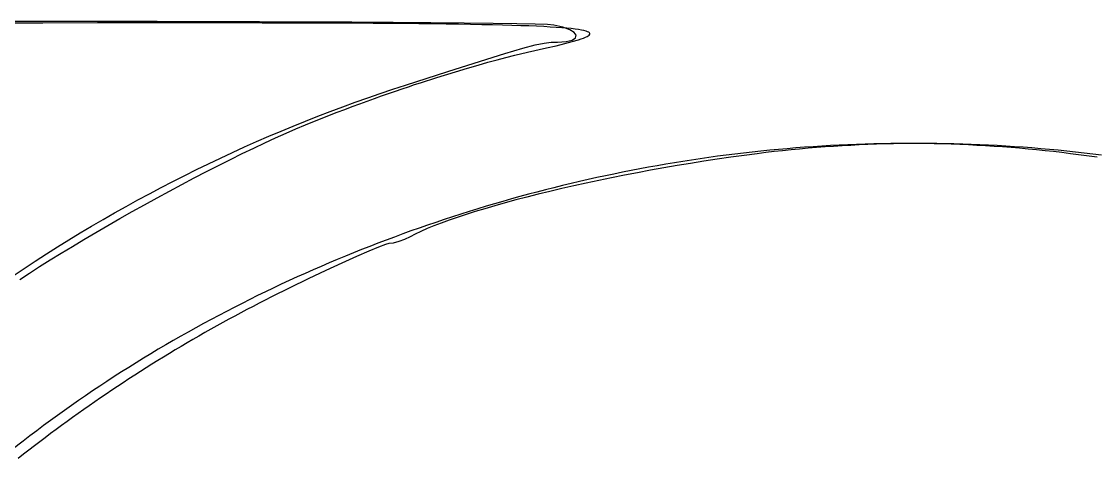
# Model space of a CAD drawing. Header units: inches. Extents: x -4 to 338, y -3 to 155.
# Drawn here: x 10.906 to 13.618, y 13.423 to 14.526 of the extents above; entities that cross this region are included whole.
import ezdxf

# ---------------------------------------------------------------- set-up
doc = ezdxf.new("R2010")
doc.units = ezdxf.units.IN
doc.layers.add('Bottom Overlay', color=54, linetype='Continuous')
doc.layers.add('Top Overlay', color=2, linetype='Continuous')

# ---------------------------------------------------------------- blocks, each defined once
blk = doc.blocks.new('IMPORTED_IMAGE_B_1')
at = {"layer": 'Bottom Overlay'}
for p, q in [((7.7978, -6.0565), (7.6514, -6.0567)), ((7.9354, -6.0564), (7.7978, -6.0565)), ((7.7978, -6.0565), (7.7978, -6.0565)), ((8.0644, -6.0563), (7.9354, -6.0564)), ((7.9354, -6.0564), (7.9354, -6.0564)), ((8.1852, -6.0563), (8.0644, -6.0563)), ((8.0644, -6.0563), (8.0644, -6.0563)), ((8.2425, -6.0563), (8.1852, -6.0563)), ((8.1852, -6.0563), (8.1852, -6.0563)), ((8.2978, -6.0564), (8.2425, -6.0563)), ((8.2425, -6.0563), (8.2425, -6.0563)), ((8.3511, -6.0565), (8.2978, -6.0564)), ((8.2978, -6.0564), (8.2978, -6.0564)), ((8.4025, -6.0566), (8.3511, -6.0565)), ((8.3511, -6.0565), (8.3511, -6.0565)), ((8.4519, -6.0567), (8.4025, -6.0566)), ((8.4025, -6.0566), (8.4025, -6.0566)), ((8.4995, -6.0569), (8.4519, -6.0567)), ((8.4519, -6.0567), (8.4519, -6.0567)), ((8.5452, -6.057), (8.4995, -6.0569)), ((8.4995, -6.0569), (8.4995, -6.0569)), ((8.589, -6.0573), (8.5452, -6.057)), ((8.5452, -6.057), (8.5452, -6.057)), ((8.6311, -6.0575), (8.589, -6.0573)), ((8.589, -6.0573), (8.589, -6.0573)), ((8.6713, -6.0578), (8.6311, -6.0575)), ((8.6311, -6.0575), (8.6311, -6.0575)), ((8.7098, -6.0581), (8.6713, -6.0578)), ((8.6713, -6.0578), (8.6713, -6.0578)), ((8.7465, -6.0584), (8.7098, -6.0581)), ((8.7098, -6.0581), (8.7098, -6.0581)), ((8.7815, -6.0588), (8.7465, -6.0584)), ((8.7465, -6.0584), (8.7465, -6.0584)), ((8.8149, -6.0592), (8.7815, -6.0588)), ((8.7815, -6.0588), (8.7815, -6.0588)), ((8.8465, -6.0597), (8.8149, -6.0592)), ((8.8149, -6.0592), (8.8149, -6.0592)), ((8.8766, -6.0602), (8.8465, -6.0597)), ((8.8465, -6.0597), (8.8465, -6.0597)), ((8.905, -6.0607), (8.8766, -6.0602)), ((8.8766, -6.0602), (8.8766, -6.0602)), ((8.9319, -6.0613), (8.905, -6.0607)), ((8.905, -6.0607), (8.905, -6.0607)), ((8.9572, -6.0619), (8.9319, -6.0613)), ((8.9319, -6.0613), (8.9319, -6.0613)), ((8.9809, -6.0626), (8.9572, -6.0619)), ((8.9572, -6.0619), (8.9572, -6.0619)), ((9.0032, -6.0633), (8.9809, -6.0626)), ((8.9809, -6.0626), (8.9809, -6.0626)), ((9.024, -6.064), (9.0032, -6.0633)), ((9.0032, -6.0633), (9.0032, -6.0633)), ((9.0433, -6.0648), (9.024, -6.064)), ((9.024, -6.064), (9.024, -6.064)), ((9.0613, -6.0657), (9.0433, -6.0648)), ((9.0433, -6.0648), (9.0433, -6.0648)), ((9.0778, -6.0666), (9.0613, -6.0657)), ((9.0613, -6.0657), (9.0613, -6.0657)), ((9.093, -6.0675), (9.0778, -6.0666)), ((9.0778, -6.0666), (9.0778, -6.0666)), ((9.1068, -6.0685), (9.093, -6.0675)), ((9.093, -6.0675), (9.093, -6.0675)), ((9.1193, -6.0696), (9.1068, -6.0685)), ((9.1068, -6.0685), (9.1068, -6.0685)), ((9.1305, -6.0707), (9.1193, -6.0696)), ((9.1193, -6.0696), (9.1193, -6.0696)), ((9.1404, -6.0719), (9.1305, -6.0707)), ((9.1305, -6.0707), (9.1305, -6.0707)), ((9.1491, -6.0731), (9.1404, -6.0719)), ((9.1404, -6.0719), (9.1404, -6.0719)), ((9.1566, -6.0743), (9.1491, -6.0731)), ((9.1491, -6.0731), (9.1491, -6.0731)), ((9.1629, -6.0757), (9.1566, -6.0743)), ((9.1566, -6.0743), (9.1566, -6.0743)), ((9.1681, -6.0771), (9.1629, -6.0757)), ((9.1629, -6.0757), (9.1629, -6.0757)), ((9.1333, -6.1035), (9.1491, -6.0989)), ((9.1491, -6.0989), (9.1558, -6.0967)), ((9.1491, -6.0989), (9.1491, -6.0989)), ((9.1558, -6.0967), (9.1617, -6.0946)), ((9.1558, -6.0967), (9.1558, -6.0967)), ((9.1617, -6.0946), (9.1667, -6.0925)), ((9.1617, -6.0946), (9.1617, -6.0946)), ((9.1667, -6.0925), (9.1708, -6.0905)), ((9.1667, -6.0925), (9.1667, -6.0925)), ((9.1721, -6.0785), (9.1681, -6.0771)), ((9.1681, -6.0771), (9.1681, -6.0771)), ((9.1708, -6.0905), (9.1739, -6.0886)), ((9.1708, -6.0905), (9.1708, -6.0905)), ((9.175, -6.08), (9.1721, -6.0785)), ((9.1721, -6.0785), (9.1721, -6.0785)), ((9.1739, -6.0886), (9.1761, -6.0868)), ((9.1739, -6.0886), (9.1739, -6.0886)), ((9.1769, -6.0816), (9.175, -6.08)), ((9.175, -6.08), (9.175, -6.08)), ((9.1761, -6.0868), (9.1774, -6.085)), ((9.1761, -6.0868), (9.1761, -6.0868)), ((9.1776, -6.0833), (9.1769, -6.0816)), ((9.1769, -6.0816), (9.1769, -6.0816)), ((9.1774, -6.085), (9.1776, -6.0833)), ((9.1774, -6.085), (9.1774, -6.085)), ((9.1776, -6.0833), (9.1776, -6.0833)), ((8.9886, -6.1376), (9.0201, -6.1302)), ((9.0201, -6.1302), (9.0685, -6.1193)), ((9.0201, -6.1302), (9.0201, -6.1302)), ((9.0685, -6.1193), (9.0928, -6.1137)), ((9.0685, -6.1193), (9.0685, -6.1193)), ((9.0928, -6.1137), (9.1145, -6.1085)), ((9.0928, -6.1137), (9.0928, -6.1137)), ((9.1145, -6.1085), (9.1333, -6.1035)), ((9.1145, -6.1085), (9.1145, -6.1085)), ((9.1333, -6.1035), (9.1333, -6.1035)), ((8.8959, -6.1625), (8.9206, -6.1554)), ((8.9206, -6.1554), (8.9437, -6.1491)), ((8.9206, -6.1554), (8.9206, -6.1554)), ((8.9437, -6.1491), (8.9661, -6.1432)), ((8.9437, -6.1491), (8.9437, -6.1491)), ((8.9661, -6.1432), (8.9886, -6.1376)), ((8.9661, -6.1432), (8.9661, -6.1432)), ((8.9886, -6.1376), (8.9886, -6.1376)), ((8.7916, -6.1943), (8.8385, -6.1798)), ((8.8385, -6.1798), (8.8688, -6.1705)), ((8.8385, -6.1798), (8.8385, -6.1798)), ((8.8688, -6.1705), (8.8959, -6.1625)), ((8.8688, -6.1705), (8.8688, -6.1705)), ((8.8959, -6.1625), (8.8959, -6.1625)), ((8.7357, -6.2121), (8.7506, -6.2073)), ((8.7506, -6.2073), (8.7916, -6.1943)), ((8.7506, -6.2073), (8.7506, -6.2073)), ((8.7916, -6.1943), (8.7916, -6.1943)), ((8.6523, -6.2407), (8.67, -6.2345)), ((8.67, -6.2345), (8.6872, -6.2285)), ((8.67, -6.2345), (8.67, -6.2345)), ((8.6872, -6.2285), (8.7039, -6.2227)), ((8.6872, -6.2285), (8.6872, -6.2285)), ((8.7039, -6.2227), (8.7201, -6.2173)), ((8.7039, -6.2227), (8.7039, -6.2227)), ((8.7201, -6.2173), (8.7357, -6.2121)), ((8.7201, -6.2173), (8.7201, -6.2173)), ((8.7357, -6.2121), (8.7357, -6.2121)), ((8.5784, -6.2676), (8.5973, -6.2606)), ((8.5973, -6.2606), (8.6159, -6.2538)), ((8.5973, -6.2606), (8.5973, -6.2606)), ((8.6159, -6.2538), (8.6343, -6.2472)), ((8.6159, -6.2538), (8.6159, -6.2538)), ((8.6343, -6.2472), (8.6523, -6.2407)), ((8.6343, -6.2472), (8.6343, -6.2472)), ((8.6523, -6.2407), (8.6523, -6.2407)), ((8.5022, -6.2966), (8.5212, -6.2892)), ((8.5212, -6.2892), (8.5404, -6.2819)), ((8.5212, -6.2892), (8.5212, -6.2892)), ((8.5404, -6.2819), (8.5594, -6.2747)), ((8.5404, -6.2819), (8.5404, -6.2819)), ((8.5594, -6.2747), (8.5784, -6.2676)), ((8.5594, -6.2747), (8.5594, -6.2747)), ((8.5784, -6.2676), (8.5784, -6.2676)), ((8.4363, -6.3233), (8.4604, -6.3132)), ((8.4604, -6.3132), (8.4832, -6.304)), ((8.4604, -6.3132), (8.4604, -6.3132)), ((8.4832, -6.304), (8.5022, -6.2966)), ((8.4832, -6.304), (8.4832, -6.304)), ((8.5022, -6.2966), (8.5022, -6.2966)), ((8.3576, -6.3587), (8.3848, -6.3461)), ((8.3848, -6.3461), (8.4111, -6.3343)), ((8.3848, -6.3461), (8.3848, -6.3461)), ((8.4111, -6.3343), (8.4363, -6.3233)), ((8.4111, -6.3343), (8.4111, -6.3343)), ((8.4363, -6.3233), (8.4363, -6.3233)), ((8.3007, -6.3861), (8.3295, -6.3721)), ((8.3295, -6.3721), (8.3576, -6.3587)), ((8.3295, -6.3721), (8.3295, -6.3721)), ((8.3576, -6.3587), (8.3576, -6.3587)), ((9.7284, -6.3727), (9.707, -6.3746)), ((9.7499, -6.3709), (9.7284, -6.3727)), ((9.7284, -6.3727), (9.7284, -6.3727)), ((9.7713, -6.3693), (9.7499, -6.3709)), ((9.7499, -6.3709), (9.7499, -6.3709)), ((9.7929, -6.3678), (9.7713, -6.3693)), ((9.7713, -6.3693), (9.7713, -6.3693)), ((9.8144, -6.3665), (9.7929, -6.3678)), ((9.7929, -6.3678), (9.7929, -6.3678)), ((9.836, -6.3653), (9.8144, -6.3665)), ((9.8144, -6.3665), (9.8144, -6.3665)), ((9.8576, -6.3642), (9.836, -6.3653)), ((9.836, -6.3653), (9.836, -6.3653)), ((9.8792, -6.3633), (9.8576, -6.3642)), ((9.8576, -6.3642), (9.8576, -6.3642)), ((9.9009, -6.3625), (9.8792, -6.3633)), ((9.8792, -6.3633), (9.8792, -6.3633)), ((9.9225, -6.3618), (9.9009, -6.3625)), ((9.9009, -6.3625), (9.9009, -6.3625)), ((9.9442, -6.3613), (9.9225, -6.3618)), ((9.9225, -6.3618), (9.9225, -6.3618)), ((9.966, -6.361), (9.9442, -6.3613)), ((9.9442, -6.3613), (9.9442, -6.3613)), ((9.9877, -6.3607), (9.966, -6.361)), ((9.966, -6.361), (9.966, -6.361)), ((10.0094, -6.3606), (9.9877, -6.3607)), ((9.9877, -6.3607), (9.9877, -6.3607)), ((10.0312, -6.3607), (10.0094, -6.3606)), ((10.0094, -6.3606), (10.0094, -6.3606)), ((10.053, -6.3609), (10.0312, -6.3607)), ((10.0312, -6.3607), (10.0312, -6.3607)), ((10.0748, -6.3612), (10.053, -6.3609)), ((10.053, -6.3609), (10.053, -6.3609)), ((10.0966, -6.3616), (10.0748, -6.3612)), ((10.0748, -6.3612), (10.0748, -6.3612)), ((10.1185, -6.3622), (10.0966, -6.3616)), ((10.0966, -6.3616), (10.0966, -6.3616)), ((10.1403, -6.363), (10.1185, -6.3622)), ((10.1185, -6.3622), (10.1185, -6.3622)), ((10.1622, -6.3638), (10.1403, -6.363)), ((10.1403, -6.363), (10.1403, -6.363)), ((10.184, -6.3648), (10.1622, -6.3638)), ((10.1622, -6.3638), (10.1622, -6.3638)), ((10.2059, -6.366), (10.184, -6.3648)), ((10.184, -6.3648), (10.184, -6.3648)), ((10.2278, -6.3672), (10.2059, -6.366)), ((10.2059, -6.366), (10.2059, -6.366)), ((10.2496, -6.3687), (10.2278, -6.3672)), ((10.2278, -6.3672), (10.2278, -6.3672)), ((10.2715, -6.3702), (10.2496, -6.3687)), ((10.2496, -6.3687), (10.2496, -6.3687)), ((10.2934, -6.3719), (10.2715, -6.3702)), ((10.2715, -6.3702), (10.2715, -6.3702)), ((10.3153, -6.3737), (10.2934, -6.3719)), ((10.2934, -6.3719), (10.2934, -6.3719)), ((10.3372, -6.3756), (10.3153, -6.3737)), ((10.3153, -6.3737), (10.3153, -6.3737)), ((8.2411, -6.4158), (8.2712, -6.4006)), ((8.2712, -6.4006), (8.3007, -6.3861)), ((8.2712, -6.4006), (8.2712, -6.4006)), ((8.3007, -6.3861), (8.3007, -6.3861)), ((9.4994, -6.4003), (9.4656, -6.4055)), ((9.5331, -6.3954), (9.4994, -6.4003)), ((9.4994, -6.4003), (9.4994, -6.4003)), ((9.5668, -6.3907), (9.5331, -6.3954)), ((9.5331, -6.3954), (9.5331, -6.3954)), ((9.6003, -6.3863), (9.5668, -6.3907)), ((9.5668, -6.3907), (9.5668, -6.3907)), ((9.6216, -6.3837), (9.6003, -6.3863)), ((9.6003, -6.3863), (9.6003, -6.3863)), ((9.6429, -6.3812), (9.6216, -6.3837)), ((9.6216, -6.3837), (9.6216, -6.3837)), ((9.6642, -6.3789), (9.6429, -6.3812)), ((9.6429, -6.3812), (9.6429, -6.3812)), ((9.6856, -6.3767), (9.6642, -6.3789)), ((9.6642, -6.3789), (9.6642, -6.3789)), ((9.707, -6.3746), (9.6856, -6.3767)), ((9.6856, -6.3767), (9.6856, -6.3767)), ((9.707, -6.3746), (9.707, -6.3746)), ((10.3591, -6.3777), (10.3372, -6.3756)), ((10.3372, -6.3756), (10.3372, -6.3756)), ((10.381, -6.3799), (10.3591, -6.3777)), ((10.3591, -6.3777), (10.3591, -6.3777)), ((10.4029, -6.3823), (10.381, -6.3799)), ((10.381, -6.3799), (10.381, -6.3799)), ((10.4248, -6.3847), (10.4029, -6.3823)), ((10.4029, -6.3823), (10.4029, -6.3823)), ((10.4467, -6.3874), (10.4248, -6.3847)), ((10.4248, -6.3847), (10.4248, -6.3847)), ((10.4685, -6.3901), (10.4467, -6.3874)), ((10.4467, -6.3874), (10.4467, -6.3874)), ((8.2105, -6.4314), (8.2411, -6.4158)), ((8.2411, -6.4158), (8.2411, -6.4158)), ((9.3311, -6.4283), (9.298, -6.4345)), ((9.3645, -6.4223), (9.3311, -6.4283)), ((9.3311, -6.4283), (9.3311, -6.4283)), ((9.3981, -6.4165), (9.3645, -6.4223)), ((9.3645, -6.4223), (9.3645, -6.4223)), ((9.4318, -6.4109), (9.3981, -6.4165)), ((9.3981, -6.4165), (9.3981, -6.4165)), ((9.4656, -6.4055), (9.4318, -6.4109)), ((9.4318, -6.4109), (9.4318, -6.4109)), ((9.4656, -6.4055), (9.4656, -6.4055)), ((8.1485, -6.4639), (8.1796, -6.4475)), ((8.1796, -6.4475), (8.2105, -6.4314)), ((8.1796, -6.4475), (8.1796, -6.4475)), ((8.2105, -6.4314), (8.2105, -6.4314)), ((9.2004, -6.4539), (9.1687, -6.4607)), ((9.2326, -6.4473), (9.2004, -6.4539)), ((9.2004, -6.4539), (9.2004, -6.4539)), ((9.2651, -6.4408), (9.2326, -6.4473)), ((9.2326, -6.4473), (9.2326, -6.4473)), ((9.298, -6.4345), (9.2651, -6.4408)), ((9.2651, -6.4408), (9.2651, -6.4408)), ((9.298, -6.4345), (9.298, -6.4345)), ((8.0857, -6.4978), (8.1171, -6.4807)), ((8.1171, -6.4807), (8.1485, -6.4639)), ((8.1171, -6.4807), (8.1171, -6.4807)), ((8.1485, -6.4639), (8.1485, -6.4639)), ((9.0769, -6.4816), (9.0476, -6.4887)), ((9.1069, -6.4745), (9.0769, -6.4816)), ((9.0769, -6.4816), (9.0769, -6.4816)), ((9.1376, -6.4676), (9.1069, -6.4745)), ((9.1069, -6.4745), (9.1069, -6.4745)), ((9.1687, -6.4607), (9.1376, -6.4676)), ((9.1376, -6.4676), (9.1376, -6.4676)), ((9.1687, -6.4607), (9.1687, -6.4607)), ((8.0544, -6.5151), (8.0857, -6.4978)), ((8.0857, -6.4978), (8.0857, -6.4978)), ((8.9911, -6.5032), (8.9641, -6.5105)), ((9.019, -6.4959), (8.9911, -6.5032)), ((8.9911, -6.5032), (8.9911, -6.5032)), ((9.0476, -6.4887), (9.019, -6.4959)), ((9.019, -6.4959), (9.019, -6.4959)), ((9.0476, -6.4887), (9.0476, -6.4887)), ((7.9921, -6.5501), (8.0231, -6.5325)), ((8.0231, -6.5325), (8.0544, -6.5151)), ((8.0231, -6.5325), (8.0231, -6.5325)), ((8.0544, -6.5151), (8.0544, -6.5151)), ((8.8885, -6.5324), (8.8654, -6.5397)), ((8.9128, -6.5251), (8.8885, -6.5324)), ((8.8885, -6.5324), (8.8885, -6.5324)), ((8.938, -6.5178), (8.9128, -6.5251)), ((8.9128, -6.5251), (8.9128, -6.5251)), ((8.9641, -6.5105), (8.938, -6.5178)), ((8.938, -6.5178), (8.938, -6.5178)), ((8.9641, -6.5105), (8.9641, -6.5105)), ((7.9614, -6.5677), (7.9921, -6.5501)), ((7.9921, -6.5501), (7.9921, -6.5501)), ((8.8027, -6.5614), (8.7842, -6.5685)), ((8.8224, -6.5542), (8.8027, -6.5614)), ((8.8027, -6.5614), (8.8027, -6.5614)), ((8.8433, -6.547), (8.8224, -6.5542)), ((8.8224, -6.5542), (8.8224, -6.5542)), ((8.8654, -6.5397), (8.8433, -6.547)), ((8.8433, -6.547), (8.8433, -6.547)), ((8.8654, -6.5397), (8.8654, -6.5397)), ((7.9013, -6.6028), (7.9311, -6.5853)), ((7.9311, -6.5853), (7.9614, -6.5677)), ((7.9311, -6.5853), (7.9311, -6.5853)), ((7.9614, -6.5677), (7.9614, -6.5677)), ((8.737, -6.5893), (8.7241, -6.596)), ((8.7513, -6.5825), (8.737, -6.5893)), ((8.737, -6.5893), (8.737, -6.5893)), ((8.7671, -6.5755), (8.7513, -6.5825)), ((8.7513, -6.5825), (8.7513, -6.5825)), ((8.7842, -6.5685), (8.7671, -6.5755)), ((8.7671, -6.5755), (8.7671, -6.5755)), ((8.7842, -6.5685), (8.7842, -6.5685)), ((7.8722, -6.6202), (7.9013, -6.6028)), ((7.9013, -6.6028), (7.9013, -6.6028)), ((8.6619, -6.6156), (8.6445, -6.6221)), ((8.6709, -6.6133), (8.6619, -6.6156)), ((8.6619, -6.6156), (8.6619, -6.6156)), ((8.6818, -6.612), (8.6709, -6.6133)), ((8.6709, -6.6133), (8.6709, -6.6133)), ((8.6955, -6.6082), (8.6818, -6.612)), ((8.6818, -6.612), (8.6818, -6.612)), ((8.7102, -6.6027), (8.6955, -6.6082)), ((8.6955, -6.6082), (8.6955, -6.6082)), ((8.7241, -6.596), (8.7102, -6.6027)), ((8.7102, -6.6027), (8.7102, -6.6027)), ((8.7241, -6.596), (8.7241, -6.596)), ((7.8162, -6.6545), (7.8438, -6.6375)), ((7.8438, -6.6375), (7.8722, -6.6202)), ((7.8438, -6.6375), (7.8438, -6.6375)), ((7.8722, -6.6202), (7.8722, -6.6202)), ((8.6197, -6.6324), (8.5886, -6.646)), ((8.6445, -6.6221), (8.6197, -6.6324)), ((8.6197, -6.6324), (8.6197, -6.6324)), ((8.6445, -6.6221), (8.6445, -6.6221)), ((7.7638, -6.6877), (7.7895, -6.6713)), ((7.7895, -6.6713), (7.8162, -6.6545)), ((7.7895, -6.6713), (7.7895, -6.6713)), ((7.8162, -6.6545), (7.8162, -6.6545)), ((8.5521, -6.6625), (8.5113, -6.6814)), ((8.5886, -6.646), (8.5521, -6.6625)), ((8.5521, -6.6625), (8.5521, -6.6625)), ((8.5886, -6.646), (8.5886, -6.646)), ((7.7392, -6.7037), (7.7638, -6.6877)), ((7.7638, -6.6877), (7.7638, -6.6877)), ((8.5113, -6.6814), (8.4672, -6.7023)), ((8.5113, -6.6814), (8.5113, -6.6814)), ((8.4209, -6.7247), (8.4053, -6.7323)), ((8.4672, -6.7023), (8.4209, -6.7247)), ((8.4209, -6.7247), (8.4209, -6.7247)), ((8.4672, -6.7023), (8.4672, -6.7023)), ((8.3743, -6.7478), (8.3588, -6.7557)), ((8.3898, -6.74), (8.3743, -6.7478)), ((8.3743, -6.7478), (8.3743, -6.7478)), ((8.4053, -6.7323), (8.3898, -6.74)), ((8.3898, -6.74), (8.3898, -6.74)), ((8.4053, -6.7323), (8.4053, -6.7323)), ((8.3126, -6.7796), (8.2973, -6.7878)), ((8.328, -6.7716), (8.3126, -6.7796)), ((8.3126, -6.7796), (8.3126, -6.7796)), ((8.3434, -6.7636), (8.328, -6.7716)), ((8.328, -6.7716), (8.328, -6.7716)), ((8.3588, -6.7557), (8.3434, -6.7636)), ((8.3434, -6.7636), (8.3434, -6.7636)), ((8.3588, -6.7557), (8.3588, -6.7557)), ((8.2668, -6.8042), (8.2517, -6.8126)), ((8.2821, -6.796), (8.2668, -6.8042)), ((8.2668, -6.8042), (8.2668, -6.8042)), ((8.2973, -6.7878), (8.2821, -6.796)), ((8.2821, -6.796), (8.2821, -6.796)), ((8.2973, -6.7878), (8.2973, -6.7878)), ((8.2214, -6.8294), (8.2064, -6.838)), ((8.2365, -6.821), (8.2214, -6.8294)), ((8.2214, -6.8294), (8.2214, -6.8294)), ((8.2517, -6.8126), (8.2365, -6.821)), ((8.2365, -6.821), (8.2365, -6.821)), ((8.2517, -6.8126), (8.2517, -6.8126)), ((8.1764, -6.8552), (8.1615, -6.864)), ((8.1914, -6.8466), (8.1764, -6.8552)), ((8.1764, -6.8552), (8.1764, -6.8552)), ((8.2064, -6.838), (8.1914, -6.8466)), ((8.1914, -6.8466), (8.1914, -6.8466)), ((8.2064, -6.838), (8.2064, -6.838)), ((8.1318, -6.8816), (8.117, -6.8905)), ((8.1466, -6.8727), (8.1318, -6.8816)), ((8.1318, -6.8816), (8.1318, -6.8816)), ((8.1615, -6.864), (8.1466, -6.8727)), ((8.1466, -6.8727), (8.1466, -6.8727)), ((8.1615, -6.864), (8.1615, -6.864)), ((8.0876, -6.9086), (8.0729, -6.9177)), ((8.1023, -6.8995), (8.0876, -6.9086)), ((8.0876, -6.9086), (8.0876, -6.9086)), ((8.117, -6.8905), (8.1023, -6.8995)), ((8.1023, -6.8995), (8.1023, -6.8995)), ((8.117, -6.8905), (8.117, -6.8905)), ((8.0438, -6.9362), (8.0293, -6.9455)), ((8.0583, -6.9269), (8.0438, -6.9362)), ((8.0438, -6.9362), (8.0438, -6.9362)), ((8.0729, -6.9177), (8.0583, -6.9269)), ((8.0583, -6.9269), (8.0583, -6.9269)), ((8.0729, -6.9177), (8.0729, -6.9177)), ((8.0004, -6.9643), (7.986, -6.9738)), ((8.0148, -6.9549), (8.0004, -6.9643)), ((8.0004, -6.9643), (8.0004, -6.9643)), ((8.0293, -6.9455), (8.0148, -6.9549)), ((8.0148, -6.9549), (8.0148, -6.9549)), ((8.0293, -6.9455), (8.0293, -6.9455)), ((7.9574, -6.993), (7.9432, -7.0027)), ((7.9717, -6.9834), (7.9574, -6.993)), ((7.9574, -6.993), (7.9574, -6.993)), ((7.986, -6.9738), (7.9717, -6.9834)), ((7.9717, -6.9834), (7.9717, -6.9834)), ((7.986, -6.9738), (7.986, -6.9738)), ((7.9148, -7.0223), (7.9008, -7.0322)), ((7.929, -7.0125), (7.9148, -7.0223)), ((7.9148, -7.0223), (7.9148, -7.0223)), ((7.9432, -7.0027), (7.929, -7.0125)), ((7.929, -7.0125), (7.929, -7.0125)), ((7.9432, -7.0027), (7.9432, -7.0027)), ((7.8727, -7.0522), (7.8588, -7.0622)), ((7.8867, -7.0422), (7.8727, -7.0522)), ((7.8727, -7.0522), (7.8727, -7.0522)), ((7.9008, -7.0322), (7.8867, -7.0422)), ((7.8867, -7.0422), (7.8867, -7.0422)), ((7.9008, -7.0322), (7.9008, -7.0322)), ((7.8449, -7.0724), (7.831, -7.0826)), ((7.8588, -7.0622), (7.8449, -7.0724)), ((7.8449, -7.0724), (7.8449, -7.0724)), ((7.8588, -7.0622), (7.8588, -7.0622)), ((7.8035, -7.1032), (7.7898, -7.1135)), ((7.8172, -7.0928), (7.8035, -7.1032)), ((7.8035, -7.1032), (7.8035, -7.1032)), ((7.831, -7.0826), (7.8172, -7.0928)), ((7.8172, -7.0928), (7.8172, -7.0928)), ((7.831, -7.0826), (7.831, -7.0826)), ((7.7761, -7.124), (7.7625, -7.1345)), ((7.7898, -7.1135), (7.7761, -7.124)), ((7.7761, -7.124), (7.7761, -7.124)), ((7.7898, -7.1135), (7.7898, -7.1135)), ((7.749, -7.145), (7.7355, -7.1557)), ((7.7625, -7.1345), (7.749, -7.145)), ((7.749, -7.145), (7.749, -7.145)), ((7.7625, -7.1345), (7.7625, -7.1345))]:
    blk.add_line(p, q, dxfattribs=at)
blk = doc.blocks.new('IMPORTED_IMAGE_B_2')
at = {"layer": 'Top Overlay'}
for p, q in [((7.8108, -6.0528), (7.6697, -6.0527)), ((7.9498, -6.0529), (7.8108, -6.0528)), ((7.8108, -6.0528), (7.8108, -6.0528)), ((8.0857, -6.0531), (7.9498, -6.0529)), ((7.9498, -6.0529), (7.9498, -6.0529)), ((8.2175, -6.0534), (8.0857, -6.0531)), ((8.0857, -6.0531), (8.0857, -6.0531)), ((8.344, -6.0538), (8.2175, -6.0534)), ((8.2175, -6.0534), (8.2175, -6.0534)), ((8.4642, -6.0542), (8.344, -6.0538)), ((8.344, -6.0538), (8.344, -6.0538)), ((8.5771, -6.0548), (8.4642, -6.0542)), ((8.4642, -6.0542), (8.4642, -6.0542)), ((8.6815, -6.0554), (8.5771, -6.0548)), ((8.5771, -6.0548), (8.5771, -6.0548)), ((8.7764, -6.0561), (8.6815, -6.0554)), ((8.6815, -6.0554), (8.6815, -6.0554)), ((8.8607, -6.0568), (8.7764, -6.0561)), ((8.7764, -6.0561), (8.7764, -6.0561)), ((8.9334, -6.0576), (8.8607, -6.0568)), ((8.8607, -6.0568), (8.8607, -6.0568)), ((8.9934, -6.0586), (8.9334, -6.0576)), ((8.9334, -6.0576), (8.9334, -6.0576)), ((9.0396, -6.0596), (8.9934, -6.0586)), ((8.9934, -6.0586), (8.9934, -6.0586)), ((9.071, -6.0606), (9.0396, -6.0596)), ((9.0396, -6.0596), (9.0396, -6.0596)), ((9.0865, -6.0618), (9.071, -6.0606)), ((9.071, -6.0606), (9.071, -6.0606)), ((9.1099, -6.067), (9.0865, -6.0618)), ((9.0865, -6.0618), (9.0865, -6.0618)), ((9.1272, -6.0734), (9.1099, -6.067)), ((9.1099, -6.067), (9.1099, -6.067)), ((9.1383, -6.0805), (9.1272, -6.0734)), ((9.1272, -6.0734), (9.1272, -6.0734)), ((9.1181, -6.1033), (9.1331, -6.0996)), ((9.1331, -6.0996), (9.1414, -6.0942)), ((9.1331, -6.0996), (9.1331, -6.0996)), ((9.1431, -6.0876), (9.1383, -6.0805)), ((9.1383, -6.0805), (9.1383, -6.0805)), ((9.1414, -6.0942), (9.1431, -6.0876)), ((9.1414, -6.0942), (9.1414, -6.0942)), ((9.1431, -6.0876), (9.1431, -6.0876)), ((8.9635, -6.1336), (9.0083, -6.1203)), ((9.0083, -6.1203), (9.0402, -6.1118)), ((9.0083, -6.1203), (9.0083, -6.1203)), ((9.0402, -6.1118), (9.0629, -6.1071)), ((9.0402, -6.1118), (9.0402, -6.1118)), ((9.0629, -6.1071), (9.0803, -6.1051)), ((9.0629, -6.1071), (9.0629, -6.1071)), ((9.0803, -6.1051), (9.0962, -6.1047)), ((9.0803, -6.1051), (9.0803, -6.1051)), ((9.0962, -6.1047), (9.1181, -6.1033)), ((9.0962, -6.1047), (9.0962, -6.1047)), ((9.1181, -6.1033), (9.1181, -6.1033)), ((8.8195, -6.179), (8.9018, -6.1528)), ((8.9018, -6.1528), (8.9635, -6.1336)), ((8.9018, -6.1528), (8.9018, -6.1528)), ((8.9635, -6.1336), (8.9635, -6.1336)), ((8.7128, -6.2133), (8.8195, -6.179)), ((8.8195, -6.179), (8.8195, -6.179)), ((8.6173, -6.2454), (8.649, -6.2344)), ((8.649, -6.2344), (8.6808, -6.2237)), ((8.649, -6.2344), (8.649, -6.2344)), ((8.6808, -6.2237), (8.7128, -6.2133)), ((8.6808, -6.2237), (8.6808, -6.2237)), ((8.7128, -6.2133), (8.7128, -6.2133)), ((8.5542, -6.2681), (8.5857, -6.2566)), ((8.5857, -6.2566), (8.6173, -6.2454)), ((8.5857, -6.2566), (8.5857, -6.2566)), ((8.6173, -6.2454), (8.6173, -6.2454)), ((8.4604, -6.3041), (8.4916, -6.2918)), ((8.4916, -6.2918), (8.5228, -6.2798)), ((8.4916, -6.2918), (8.4916, -6.2918)), ((8.5228, -6.2798), (8.5542, -6.2681)), ((8.5228, -6.2798), (8.5228, -6.2798)), ((8.5542, -6.2681), (8.5542, -6.2681)), ((8.3985, -6.3295), (8.4294, -6.3167)), ((8.4294, -6.3167), (8.4604, -6.3041)), ((8.4294, -6.3167), (8.4294, -6.3167)), ((8.4604, -6.3041), (8.4604, -6.3041)), ((8.337, -6.3559), (8.3677, -6.3425)), ((8.3677, -6.3425), (8.3985, -6.3295)), ((8.3677, -6.3425), (8.3677, -6.3425)), ((8.3985, -6.3295), (8.3985, -6.3295)), ((8.276, -6.3833), (8.3064, -6.3694)), ((8.3064, -6.3694), (8.337, -6.3559)), ((8.3064, -6.3694), (8.3064, -6.3694)), ((8.337, -6.3559), (8.337, -6.3559)), ((9.6753, -6.3737), (9.6534, -6.3756)), ((9.6972, -6.3719), (9.6753, -6.3737)), ((9.6753, -6.3737), (9.6753, -6.3737)), ((9.7191, -6.3702), (9.6972, -6.3719)), ((9.6972, -6.3719), (9.6972, -6.3719)), ((9.741, -6.3687), (9.7191, -6.3702)), ((9.7191, -6.3702), (9.7191, -6.3702)), ((9.7629, -6.3672), (9.741, -6.3687)), ((9.741, -6.3687), (9.741, -6.3687)), ((9.7847, -6.366), (9.7629, -6.3672)), ((9.7629, -6.3672), (9.7629, -6.3672)), ((9.8066, -6.3648), (9.7847, -6.366)), ((9.7847, -6.366), (9.7847, -6.366)), ((9.8285, -6.3638), (9.8066, -6.3648)), ((9.8066, -6.3648), (9.8066, -6.3648)), ((9.8503, -6.363), (9.8285, -6.3638)), ((9.8285, -6.3638), (9.8285, -6.3638)), ((9.8722, -6.3622), (9.8503, -6.363)), ((9.8503, -6.363), (9.8503, -6.363)), ((9.894, -6.3616), (9.8722, -6.3622)), ((9.8722, -6.3622), (9.8722, -6.3622)), ((9.9158, -6.3612), (9.894, -6.3616)), ((9.894, -6.3616), (9.894, -6.3616)), ((9.9376, -6.3609), (9.9158, -6.3612)), ((9.9158, -6.3612), (9.9158, -6.3612)), ((9.9594, -6.3607), (9.9376, -6.3609)), ((9.9376, -6.3609), (9.9376, -6.3609)), ((9.9812, -6.3606), (9.9594, -6.3607)), ((9.9594, -6.3607), (9.9594, -6.3607)), ((10.0029, -6.3607), (9.9812, -6.3606)), ((9.9812, -6.3606), (9.9812, -6.3606)), ((10.0247, -6.361), (10.0029, -6.3607)), ((10.0029, -6.3607), (10.0029, -6.3607)), ((10.0464, -6.3613), (10.0247, -6.361)), ((10.0247, -6.361), (10.0247, -6.361)), ((10.0681, -6.3618), (10.0464, -6.3613)), ((10.0464, -6.3613), (10.0464, -6.3613)), ((10.0897, -6.3625), (10.0681, -6.3618)), ((10.0681, -6.3618), (10.0681, -6.3618)), ((10.1114, -6.3633), (10.0897, -6.3625)), ((10.0897, -6.3625), (10.0897, -6.3625)), ((10.133, -6.3642), (10.1114, -6.3633)), ((10.1114, -6.3633), (10.1114, -6.3633)), ((10.1546, -6.3653), (10.133, -6.3642)), ((10.133, -6.3642), (10.133, -6.3642)), ((10.1762, -6.3665), (10.1546, -6.3653)), ((10.1546, -6.3653), (10.1546, -6.3653)), ((10.1977, -6.3678), (10.1762, -6.3665)), ((10.1762, -6.3665), (10.1762, -6.3665)), ((10.2193, -6.3693), (10.1977, -6.3678)), ((10.1977, -6.3678), (10.1977, -6.3678)), ((10.2408, -6.3709), (10.2193, -6.3693)), ((10.2193, -6.3693), (10.2193, -6.3693)), ((10.2622, -6.3727), (10.2408, -6.3709)), ((10.2408, -6.3709), (10.2408, -6.3709)), ((10.2836, -6.3746), (10.2622, -6.3727)), ((10.2622, -6.3727), (10.2622, -6.3727)), ((8.2155, -6.4117), (8.2457, -6.3974)), ((8.2457, -6.3974), (8.276, -6.3833)), ((8.2457, -6.3974), (8.2457, -6.3974)), ((8.276, -6.3833), (8.276, -6.3833)), ((9.4565, -6.3991), (9.4346, -6.4024)), ((9.4783, -6.396), (9.4565, -6.3991)), ((9.4565, -6.3991), (9.4565, -6.3991)), ((9.5002, -6.393), (9.4783, -6.396)), ((9.4783, -6.396), (9.4783, -6.396)), ((9.5221, -6.3901), (9.5002, -6.393)), ((9.5002, -6.393), (9.5002, -6.393)), ((9.5439, -6.3874), (9.5221, -6.3901)), ((9.5221, -6.3901), (9.5221, -6.3901)), ((9.5658, -6.3847), (9.5439, -6.3874)), ((9.5439, -6.3874), (9.5439, -6.3874)), ((9.5877, -6.3823), (9.5658, -6.3847)), ((9.5658, -6.3847), (9.5658, -6.3847)), ((9.6096, -6.3799), (9.5877, -6.3823)), ((9.5877, -6.3823), (9.5877, -6.3823)), ((9.6315, -6.3777), (9.6096, -6.3799)), ((9.6096, -6.3799), (9.6096, -6.3799)), ((9.6534, -6.3756), (9.6315, -6.3777)), ((9.6315, -6.3777), (9.6315, -6.3777)), ((9.6534, -6.3756), (9.6534, -6.3756)), ((10.305, -6.3767), (10.2836, -6.3746)), ((10.2836, -6.3746), (10.2836, -6.3746)), ((10.3264, -6.3789), (10.305, -6.3767)), ((10.305, -6.3767), (10.305, -6.3767)), ((10.3477, -6.3812), (10.3264, -6.3789)), ((10.3264, -6.3789), (10.3264, -6.3789)), ((10.369, -6.3837), (10.3477, -6.3812)), ((10.3477, -6.3812), (10.3477, -6.3812)), ((10.3903, -6.3863), (10.369, -6.3837)), ((10.369, -6.3837), (10.369, -6.3837)), ((10.4238, -6.3907), (10.3903, -6.3863)), ((10.3903, -6.3863), (10.3903, -6.3863)), ((10.4575, -6.3954), (10.4238, -6.3907)), ((10.4238, -6.3907), (10.4238, -6.3907)), ((8.1555, -6.4412), (8.1854, -6.4264)), ((8.1854, -6.4264), (8.2155, -6.4117)), ((8.1854, -6.4264), (8.1854, -6.4264)), ((8.2155, -6.4117), (8.2155, -6.4117)), ((9.3038, -6.4247), (9.282, -6.4289)), ((9.3256, -6.4206), (9.3038, -6.4247)), ((9.3038, -6.4247), (9.3038, -6.4247)), ((9.3473, -6.4167), (9.3256, -6.4206)), ((9.3256, -6.4206), (9.3256, -6.4206)), ((9.3691, -6.4129), (9.3473, -6.4167)), ((9.3473, -6.4167), (9.3473, -6.4167)), ((9.391, -6.4093), (9.3691, -6.4129)), ((9.3691, -6.4129), (9.3691, -6.4129)), ((9.4128, -6.4058), (9.391, -6.4093)), ((9.391, -6.4093), (9.391, -6.4093)), ((9.4346, -6.4024), (9.4128, -6.4058)), ((9.4128, -6.4058), (9.4128, -6.4058)), ((9.4346, -6.4024), (9.4346, -6.4024)), ((8.1256, -6.4563), (8.1555, -6.4412)), ((8.1555, -6.4412), (8.1555, -6.4412)), ((9.1736, -6.4516), (9.152, -6.4566)), ((9.1952, -6.4468), (9.1736, -6.4516)), ((9.1736, -6.4516), (9.1736, -6.4516)), ((9.2169, -6.4421), (9.1952, -6.4468)), ((9.1952, -6.4468), (9.1952, -6.4468)), ((9.2386, -6.4376), (9.2169, -6.4421)), ((9.2169, -6.4421), (9.2169, -6.4421)), ((9.2603, -6.4332), (9.2386, -6.4376)), ((9.2386, -6.4376), (9.2386, -6.4376)), ((9.282, -6.4289), (9.2603, -6.4332)), ((9.2603, -6.4332), (9.2603, -6.4332)), ((9.282, -6.4289), (9.282, -6.4289)), ((8.0664, -6.4873), (8.096, -6.4717)), ((8.096, -6.4717), (8.1256, -6.4563)), ((8.096, -6.4717), (8.096, -6.4717)), ((8.1256, -6.4563), (8.1256, -6.4563)), ((9.0657, -6.4776), (9.0443, -6.4831)), ((9.0873, -6.4721), (9.0657, -6.4776)), ((9.0657, -6.4776), (9.0657, -6.4776)), ((9.1088, -6.4668), (9.0873, -6.4721)), ((9.0873, -6.4721), (9.0873, -6.4721)), ((9.1304, -6.4616), (9.1088, -6.4668)), ((9.1088, -6.4668), (9.1088, -6.4668)), ((9.152, -6.4566), (9.1304, -6.4616)), ((9.1304, -6.4616), (9.1304, -6.4616)), ((9.152, -6.4566), (9.152, -6.4566)), ((8.0077, -6.5194), (8.037, -6.5032)), ((8.037, -6.5032), (8.0664, -6.4873)), ((8.037, -6.5032), (8.037, -6.5032)), ((8.0664, -6.4873), (8.0664, -6.4873)), ((8.9586, -6.5066), (8.9373, -6.5128)), ((8.98, -6.5006), (8.9586, -6.5066)), ((8.9586, -6.5066), (8.9586, -6.5066)), ((9.0014, -6.4946), (8.98, -6.5006)), ((8.98, -6.5006), (8.98, -6.5006)), ((9.0228, -6.4888), (9.0014, -6.4946)), ((9.0014, -6.4946), (9.0014, -6.4946)), ((9.0443, -6.4831), (9.0228, -6.4888)), ((9.0228, -6.4888), (9.0228, -6.4888)), ((9.0443, -6.4831), (9.0443, -6.4831)), ((7.9495, -6.5524), (7.9785, -6.5357)), ((7.9785, -6.5357), (8.0077, -6.5194)), ((7.9785, -6.5357), (7.9785, -6.5357)), ((8.0077, -6.5194), (8.0077, -6.5194)), ((8.8736, -6.5321), (8.8524, -6.5388)), ((8.8948, -6.5256), (8.8736, -6.5321)), ((8.8736, -6.5321), (8.8736, -6.5321)), ((8.916, -6.5191), (8.8948, -6.5256)), ((8.8948, -6.5256), (8.8948, -6.5256)), ((8.9373, -6.5128), (8.916, -6.5191)), ((8.916, -6.5191), (8.916, -6.5191)), ((8.9373, -6.5128), (8.9373, -6.5128)), ((7.9206, -6.5692), (7.9495, -6.5524)), ((7.9495, -6.5524), (7.9495, -6.5524)), ((8.7892, -6.5596), (8.7682, -6.5667)), ((8.8102, -6.5525), (8.7892, -6.5596)), ((8.7892, -6.5596), (8.7892, -6.5596)), ((8.8313, -6.5456), (8.8102, -6.5525)), ((8.8102, -6.5525), (8.8102, -6.5525)), ((8.8524, -6.5388), (8.8313, -6.5456)), ((8.8313, -6.5456), (8.8313, -6.5456)), ((8.8524, -6.5388), (8.8524, -6.5388)), ((7.8633, -6.6037), (7.8919, -6.5864)), ((7.8919, -6.5864), (7.9206, -6.5692)), ((7.8919, -6.5864), (7.8919, -6.5864)), ((7.9206, -6.5692), (7.9206, -6.5692)), ((8.7055, -6.5889), (8.6846, -6.5966)), ((8.7263, -6.5814), (8.7055, -6.5889)), ((8.7055, -6.5889), (8.7055, -6.5889)), ((8.7472, -6.574), (8.7263, -6.5814)), ((8.7263, -6.5814), (8.7263, -6.5814)), ((8.7682, -6.5667), (8.7472, -6.574)), ((8.7472, -6.574), (8.7472, -6.574)), ((8.7682, -6.5667), (8.7682, -6.5667)), ((7.8348, -6.6214), (7.8633, -6.6037)), ((7.8633, -6.6037), (7.8633, -6.6037)), ((8.6432, -6.6122), (8.6225, -6.6202)), ((8.6639, -6.6043), (8.6432, -6.6122)), ((8.6432, -6.6122), (8.6432, -6.6122)), ((8.6846, -6.5966), (8.6639, -6.6043)), ((8.6639, -6.6043), (8.6639, -6.6043)), ((8.6846, -6.5966), (8.6846, -6.5966)), ((7.7783, -6.6573), (7.8065, -6.6392)), ((7.8065, -6.6392), (7.8348, -6.6214)), ((7.8065, -6.6392), (7.8065, -6.6392)), ((7.8348, -6.6214), (7.8348, -6.6214)), ((8.5609, -6.6449), (8.5405, -6.6534)), ((8.5814, -6.6366), (8.5609, -6.6449)), ((8.5609, -6.6449), (8.5609, -6.6449)), ((8.6019, -6.6283), (8.5814, -6.6366)), ((8.5814, -6.6366), (8.5814, -6.6366)), ((8.6225, -6.6202), (8.6019, -6.6283)), ((8.6019, -6.6283), (8.6019, -6.6283)), ((8.6225, -6.6202), (8.6225, -6.6202)), ((7.7502, -6.6757), (7.7783, -6.6573)), ((7.7783, -6.6573), (7.7783, -6.6573)), ((8.4998, -6.6707), (8.4795, -6.6795)), ((8.5201, -6.662), (8.4998, -6.6707)), ((8.4998, -6.6707), (8.4998, -6.6707)), ((8.5405, -6.6534), (8.5201, -6.662)), ((8.5201, -6.662), (8.5201, -6.662)), ((8.5405, -6.6534), (8.5405, -6.6534)), ((7.7223, -6.6943), (7.7502, -6.6757)), ((7.7502, -6.6757), (7.7502, -6.6757)), ((8.4392, -6.6975), (8.4191, -6.7067)), ((8.4593, -6.6885), (8.4392, -6.6975)), ((8.4392, -6.6975), (8.4392, -6.6975)), ((8.4795, -6.6795), (8.4593, -6.6885)), ((8.4593, -6.6885), (8.4593, -6.6885)), ((8.4795, -6.6795), (8.4795, -6.6795)), ((8.3791, -6.7254), (8.3593, -6.7349)), ((8.3991, -6.716), (8.3791, -6.7254)), ((8.3791, -6.7254), (8.3791, -6.7254)), ((8.4191, -6.7067), (8.3991, -6.716)), ((8.3991, -6.716), (8.3991, -6.716)), ((8.4191, -6.7067), (8.4191, -6.7067)), ((8.3395, -6.7446), (8.3197, -6.7543)), ((8.3593, -6.7349), (8.3395, -6.7446)), ((8.3395, -6.7446), (8.3395, -6.7446)), ((8.3593, -6.7349), (8.3593, -6.7349)), ((8.2805, -6.7742), (8.2609, -6.7843)), ((8.3001, -6.7642), (8.2805, -6.7742)), ((8.2805, -6.7742), (8.2805, -6.7742)), ((8.3197, -6.7543), (8.3001, -6.7642)), ((8.3001, -6.7642), (8.3001, -6.7642)), ((8.3197, -6.7543), (8.3197, -6.7543)), ((8.2221, -6.8048), (8.2028, -6.8152)), ((8.2415, -6.7945), (8.2221, -6.8048)), ((8.2221, -6.8048), (8.2221, -6.8048)), ((8.2609, -6.7843), (8.2415, -6.7945)), ((8.2415, -6.7945), (8.2415, -6.7945)), ((8.2609, -6.7843), (8.2609, -6.7843)), ((8.1836, -6.8257), (8.1644, -6.8364)), ((8.2028, -6.8152), (8.1836, -6.8257)), ((8.1836, -6.8257), (8.1836, -6.8257)), ((8.2028, -6.8152), (8.2028, -6.8152)), ((8.1264, -6.858), (8.1075, -6.869)), ((8.1454, -6.8472), (8.1264, -6.858)), ((8.1264, -6.858), (8.1264, -6.858)), ((8.1644, -6.8364), (8.1454, -6.8472)), ((8.1454, -6.8472), (8.1454, -6.8472)), ((8.1644, -6.8364), (8.1644, -6.8364)), ((8.0886, -6.8801), (8.0699, -6.8913)), ((8.1075, -6.869), (8.0886, -6.8801)), ((8.0886, -6.8801), (8.0886, -6.8801)), ((8.1075, -6.869), (8.1075, -6.869)), ((8.0327, -6.9141), (8.0142, -6.9256)), ((8.0512, -6.9027), (8.0327, -6.9141)), ((8.0327, -6.9141), (8.0327, -6.9141)), ((8.0699, -6.8913), (8.0512, -6.9027)), ((8.0512, -6.9027), (8.0512, -6.9027)), ((8.0699, -6.8913), (8.0699, -6.8913)), ((7.9958, -6.9373), (7.9775, -6.949)), ((8.0142, -6.9256), (7.9958, -6.9373)), ((7.9958, -6.9373), (7.9958, -6.9373)), ((8.0142, -6.9256), (8.0142, -6.9256)), ((7.9593, -6.9609), (7.9411, -6.9729)), ((7.9775, -6.949), (7.9593, -6.9609)), ((7.9593, -6.9609), (7.9593, -6.9609)), ((7.9775, -6.949), (7.9775, -6.949)), ((7.9052, -6.9971), (7.8873, -7.0094)), ((7.9231, -6.9849), (7.9052, -6.9971)), ((7.9052, -6.9971), (7.9052, -6.9971)), ((7.9411, -6.9729), (7.9231, -6.9849)), ((7.9231, -6.9849), (7.9231, -6.9849)), ((7.9411, -6.9729), (7.9411, -6.9729)), ((7.8696, -7.0218), (7.8519, -7.0343)), ((7.8873, -7.0094), (7.8696, -7.0218)), ((7.8696, -7.0218), (7.8696, -7.0218)), ((7.8873, -7.0094), (7.8873, -7.0094)), ((7.8344, -7.047), (7.8169, -7.0597)), ((7.8519, -7.0343), (7.8344, -7.047)), ((7.8344, -7.047), (7.8344, -7.047)), ((7.8519, -7.0343), (7.8519, -7.0343)), ((7.7995, -7.0725), (7.7823, -7.0854)), ((7.8169, -7.0597), (7.7995, -7.0725)), ((7.7995, -7.0725), (7.7995, -7.0725)), ((7.8169, -7.0597), (7.8169, -7.0597)), ((7.7651, -7.0985), (7.7481, -7.1116)), ((7.7823, -7.0854), (7.7651, -7.0985)), ((7.7651, -7.0985), (7.7651, -7.0985)), ((7.7823, -7.0854), (7.7823, -7.0854)), ((7.7481, -7.1116), (7.7203, -7.1332)), ((7.7481, -7.1116), (7.7481, -7.1116))]:
    blk.add_line(p, q, dxfattribs=at)

msp = doc.modelspace()

# ---------------------------------------------------------------- block references
for name in ['IMPORTED_IMAGE_B_1', 'IMPORTED_IMAGE_B_2']:
    msp.add_blockref(name, (3.1621, 20.5787))

doc.saveas('drawing.dxf')
